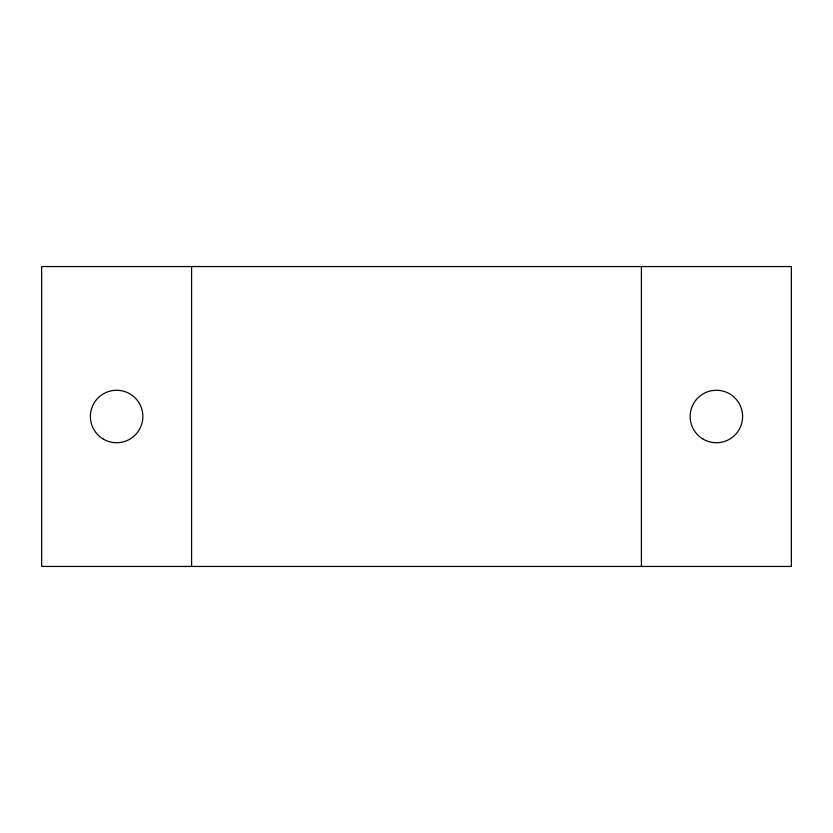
<?xml version="1.0" encoding="UTF-8"?>
<svg xmlns="http://www.w3.org/2000/svg" width="833" height="833" viewBox="0 0 833 833"><rect width="100%" height="100%" fill="white"/><g stroke="black" fill="none" stroke-linecap="round" stroke-linejoin="round"><path stroke-width="1.25" d="M641.41 266.56L641.41 566.44M191.59 266.56L191.59 566.44M791.35 266.56L41.65 266.56L41.65 566.44L791.35 566.44L791.35 266.56M703.26 439.22A26.239 26.239 0 0 0 742.62 416.5A26.239 26.239 0 0 0 703.26 393.78A26.239 26.239 0 0 0 703.26 439.22M103.5 439.22A26.239 26.239 0 0 0 142.859 416.5A26.239 26.239 0 0 0 103.5 393.78A26.239 26.239 0 0 0 103.5 439.22"/></g></svg>
